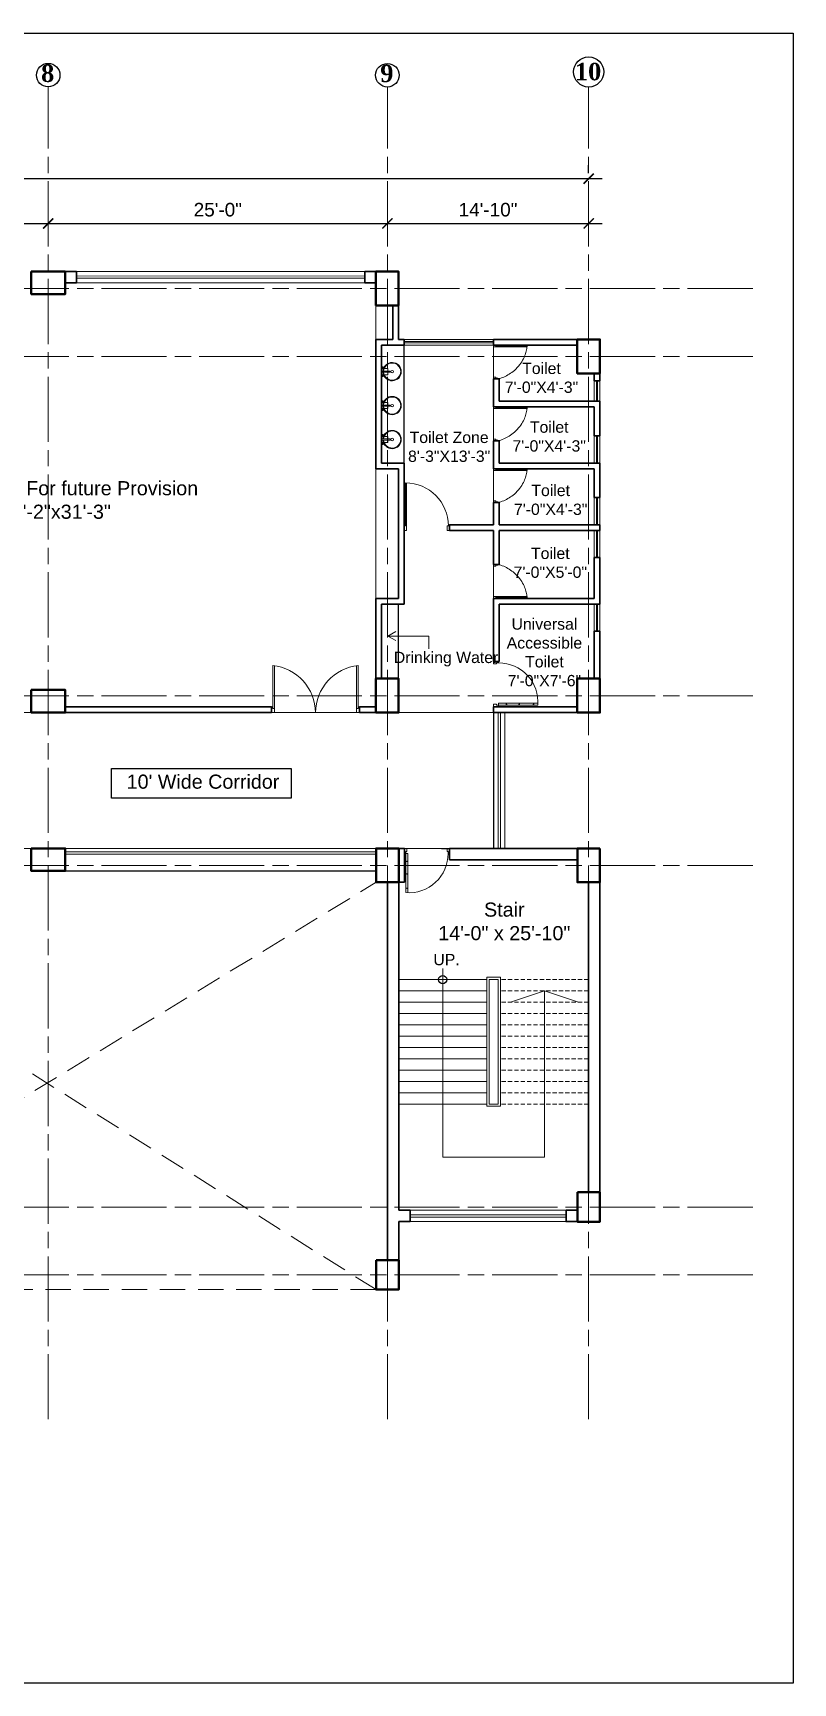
# Model space of a CAD drawing. Header units: inches. Extents: x -12 to 20935469, y -1604 to 24729220.
# Drawn here: x 20897487 to 20898159, y 24707850 to 24709308 of the extents above; entities that cross this region are included whole.
import ezdxf

# ---------------------------------------------------------------- set-up
doc = ezdxf.new("R2010")
doc.units = ezdxf.units.IN
doc.header["$LTSCALE"] = 0.03
doc.header["$MEASUREMENT"] = 0
doc.header["$PDMODE"] = 32
doc.header["$PDSIZE"] = 15
doc.linetypes.add('ACAD_ISO08W100', pattern=[36, 24, -3, 6, -3])
doc.linetypes.add('DASHED2', pattern=[0.375, 0.25, -0.125])
for name, color, linetype, lineweight in [('column', 1, 'Continuous', 40), ('Dim Line', 252, 'Continuous', 13), ('Door', 7, 'Continuous', 18), ('Dot', 253, 'Continuous', 0), ('Gas', 21, 'Continuous', 5), ('Glass Line', 252, 'Continuous', 9), ('Grid Line', 252, 'Continuous', 18), ('Hatch', 253, 'Continuous', 15), ('Main Wall', 7, 'Continuous', 30), ('RAIL', 23, 'Continuous', 13), ('STAIR', 46, 'Continuous', 15), ('TOILET FIXTURE', 142, 'Continuous', 5), ('wind.', 150, 'Continuous', 20)]:
    doc.layers.add(name, color=color, linetype=linetype, lineweight=lineweight)
doc.layers.add('TEXT', color=7, linetype='Continuous')
doc.styles.add('2', font='swisscl.ttf')
doc.styles.add('RomanS', font='arial.ttf', dxfattribs={"height": 12})
doc.styles.get("Standard").update_dxf_attribs({"font": 'timesbd.ttf'})
doc.dimstyles.new('Aec_Arch_I', dxfattribs={"dimscale": 96, "dimtxt": 12, "dimasz": 0.09375, "dimexe": 0.125, "dimexo": 0.125, "dimgap": 0.0625, "dimtad": 1, "dimdec": 0, "dimzin": 3, "dimdsep": 46, "dimlunit": 4, "dimtxsty": 'RomanS', "dimblk1": 'ARCHTICK', "dimblk2": 'ARCHTICK', "dimsah": 1, "dimcen": 0.09375, "dimdle": 0.125, "dimadec": 0, "dimazin": 0, "dimtfac": 0.75, "dimtdec": 0, "dimtmove": 2, "dimatfit": 3, "dimldrblk": 'ARCHTICK', "dimfxl": 1, "dimfrac": 1, "dimtolj": 1, "dimtzin": 0, "dimarcsym": 0})

# ---------------------------------------------------------------- blocks, each defined once
blk = doc.blocks.new('_ArchTick')
at = {"color": 0, "linetype": 'ByBlock', "lineweight": 35, "const_width": 0.15}
blk.add_lwpolyline([(-0.5, -0.5), (0.5, 0.5)], dxfattribs=at)
blk = doc.blocks.new('*D23')
at = {"layer": 'Defpoints', "color": 0, "transparency": 16777216}
for p in [(20832166.8, 24724578.2), (20832473.8, 24724578.2), (20832473.8, 24724578.2)]:
    blk.add_point(p, dxfattribs=at)
at = {"layer": 'Dim Line', "color": 0, "lineweight": -2, "transparency": 16777216}
for p, q in [((20832154.8, 24724578.2), (20832485.8, 24724578.2)), ((20832166.8, 24724566.2), (20832166.8, 24724566.2)), ((20832473.8, 24724566.2), (20832473.8, 24724566.2))]:
    blk.add_line(p, q, dxfattribs=at)
at = {"layer": 'Dim Line', "color": 0, "lineweight": -2, "transparency": 16777216, "xscale": 9, "yscale": 9, "zscale": 9, "rotation": 180}
blk.add_blockref('_ArchTick', (20832166.8, 24724578.2), dxfattribs=at)
at = {"layer": 'Dim Line', "color": 0, "lineweight": -2, "transparency": 16777216, "xscale": 9, "yscale": 9, "zscale": 9}
blk.add_blockref('_ArchTick', (20832473.8, 24724578.2), dxfattribs=at)
at = {"layer": 'Dim Line', "color": 0, "transparency": 16777216, "insert": (20832320.3, 24724590.3), "char_height": 12, "attachment_point": 5, "style": 'RomanS'}
blk.add_mtext('\\A1;25\'-7"', dxfattribs=at)
blk = doc.blocks.new('*D10')
at = {"layer": 'Defpoints', "color": 0, "transparency": 16777216}
for p in [(20832473.8, 24724578.2), (20832773.8, 24724578.2), (20832773.8, 24724578.2)]:
    blk.add_point(p, dxfattribs=at)
at = {"layer": 'Dim Line', "color": 0, "lineweight": -2, "transparency": 16777216}
blk.add_line((20832461.8, 24724578.2), (20832785.8, 24724578.2), dxfattribs=at)
at = {"layer": 'Dim Line', "color": 0, "lineweight": -2, "transparency": 16777216, "xscale": 9, "yscale": 9, "zscale": 9, "rotation": 180}
blk.add_blockref('_ArchTick', (20832473.8, 24724578.2), dxfattribs=at)
at = {"layer": 'Dim Line', "color": 0, "lineweight": -2, "transparency": 16777216, "xscale": 9, "yscale": 9, "zscale": 9}
blk.add_blockref('_ArchTick', (20832773.8, 24724578.2), dxfattribs=at)
at = {"layer": 'Dim Line', "color": 0, "transparency": 16777216, "insert": (20832623.8, 24724590.3), "char_height": 12, "attachment_point": 5, "style": 'RomanS'}
blk.add_mtext('\\A1;25\'-0"', dxfattribs=at)
blk = doc.blocks.new('*D11')
at = {"layer": 'Defpoints', "color": 0, "transparency": 16777216}
for p in [(20832773.8, 24724578.2), (20832951.8, 24724578.2), (20832951.8, 24724578.2)]:
    blk.add_point(p, dxfattribs=at)
at = {"layer": 'Dim Line', "color": 0, "lineweight": -2, "transparency": 16777216}
for p, q in [((20832761.8, 24724578.2), (20832963.8, 24724578.2)), ((20832951.8, 24724566.2), (20832951.8, 24724566.2))]:
    blk.add_line(p, q, dxfattribs=at)
at = {"layer": 'Dim Line', "color": 0, "lineweight": -2, "transparency": 16777216, "xscale": 9, "yscale": 9, "zscale": 9, "rotation": 180}
blk.add_blockref('_ArchTick', (20832773.8, 24724578.2), dxfattribs=at)
at = {"layer": 'Dim Line', "color": 0, "lineweight": -2, "transparency": 16777216, "xscale": 9, "yscale": 9, "zscale": 9}
blk.add_blockref('_ArchTick', (20832951.8, 24724578.2), dxfattribs=at)
at = {"layer": 'Dim Line', "color": 0, "transparency": 16777216, "insert": (20832862.8, 24724590.3), "char_height": 12, "attachment_point": 5, "style": 'RomanS'}
blk.add_mtext('\\A1;14\'-10"', dxfattribs=at)
blk = doc.blocks.new('*D13')
at = {"layer": 'Defpoints', "color": 0, "transparency": 16777216}
for p in [(20830948.3, 24724610.7), (20832951.8, 24724617.8), (20832951.8, 24724610.7)]:
    blk.add_point(p, dxfattribs=at)
at = {"layer": 'Dim Line', "color": 0, "lineweight": -2, "transparency": 16777216}
for p, q in [((20830948.3, 24724622.7), (20830948.3, 24724629.8)), ((20832951.8, 24724622.7), (20832951.8, 24724629.8)), ((20830936.3, 24724617.8), (20832963.8, 24724617.8))]:
    blk.add_line(p, q, dxfattribs=at)
at = {"layer": 'Dim Line', "color": 0, "lineweight": -2, "transparency": 16777216, "xscale": 9, "yscale": 9, "zscale": 9, "rotation": 180}
blk.add_blockref('_ArchTick', (20830948.3, 24724617.8), dxfattribs=at)
at = {"layer": 'Dim Line', "color": 0, "lineweight": -2, "transparency": 16777216, "xscale": 9, "yscale": 9, "zscale": 9}
blk.add_blockref('_ArchTick', (20832951.8, 24724617.8), dxfattribs=at)
at = {"layer": 'Dim Line', "color": 0, "transparency": 16777216, "insert": (20831950, 24724629.9), "char_height": 12, "attachment_point": 5, "style": 'RomanS'}
blk.add_mtext('\\A1;166\'-11"', dxfattribs=at)
blk = doc.blocks.new('Door_45')
at = {"layer": 'Door'}
for p, q in [((1.5, 5), (1.5, 44)), ((1.5, 40), (2.2, 40)), ((2.2, 40), (2.2, 39.5)), ((2.2, 39.5), (2.7, 39.5)), ((2.7, 39.5), (2.7, 40)), ((2.7, 40), (3.5, 40)), ((3.5, 44), (3.5, 5)), ((1.5, 25.8), (2.2, 25.8)), ((2.2, 25.8), (2.2, 25.3)), ((2.2, 25.3), (2.7, 25.3)), ((2.7, 25.8), (3.5, 25.8)), ((2.7, 25.3), (2.7, 25.8)), ((0, 0), (0, 5)), ((0, 5), (1.5, 5)), ((1.5, 12.6), (2.2, 12.6)), ((3.5, 5), (1.5, 5)), ((1.5, 5), (1.5, 3)), ((1.5, 3), (2.5, 3)), ((2.2, 12.6), (2.2, 13.1)), ((2.2, 13.1), (2.7, 13.1)), ((2.5, 3), (2.5, 0)), ((2.7, 13.1), (2.7, 12.6)), ((2.7, 12.6), (3.5, 12.6)), ((42.5, 3), (42.5, 0)), ((43.5, 3), (42.5, 3)), ((45, 5), (43.5, 5)), ((43.5, 5), (43.5, 3)), ((45, 0), (45, 5)), ((2.5, 0), (0, 0)), ((42.5, 0), (45, 0))]:
    blk.add_line(p, q, dxfattribs=at)
blk.add_arc((4.7, 5.3), 38.8, 359.6233, 94.6685, dxfattribs=at)
blk = doc.blocks.new('sssss-flat-876')
at = {"layer": 'Door', "linetype": 'Continuous', "ltscale": 3}
blk.add_line((3666.5, 84027.2), (3666.5, 84055.7), dxfattribs=at)
at = {"layer": 'Door', "linetype": 'Continuous', "ltscale": 3, "extrusion": (-7.21527e-09, -3.35624e-18, 1), "elevation": 0}
for points in [[(3666.5, 84057.2), (3666.5, 84055.7), (3668.4, 84055.7), (3668.4, 84056.5), (3670.2, 84056.5), (3670.2, 84057.2)], [(3668.4, 84055.7), (3696.2, 84055.7), (3696.2, 84056.5), (3668.4, 84056.5)]]:
    blk.add_lwpolyline(points, close=True, dxfattribs=at)
at = {"layer": 'Door', "linetype": 'Continuous', "ltscale": 3, "flags": 128}
blk.add_lwpolyline([(3670.2, 84027.2, 0.04096), (3675.5, 84028.9, 0.082496), (3684.9, 84034.8, 0.052187), (3689.7, 84040, 0.043988), (3692.9, 84045, 0.036571), (3694.8, 84049.6, 0.034751), (3695.9, 84054.2, 0.011435), (3696.2, 84055.7)], format="xyb", dxfattribs=at)
at = {"layer": 'Door', "linetype": 'Continuous', "ltscale": 3}
blk.add_lwpolyline([(3666.5, 84027.2), (3666.5, 84028.7), (3668.4, 84028.7), (3668.4, 84027.9), (3670.2, 84027.9), (3670.2, 84027.2)], close=True, dxfattribs=at)
blk = doc.blocks.new('7-flat-72')
at = {"layer": 'Glass Line', "color": 8, "ltscale": 20}
for p, q in [((-64478.7, 376960.5), (-64480.3, 376960.5)), ((-64480.3, 376959.5), (-64480.3, 376960.5)), ((-64480.3, 376959.5), (-64480.3, 376960.5)), ((-64478.7, 376959.5), (-64480.3, 376959.5)), ((-64480.3, 376959.1), (-64480.3, 376959.4)), ((-64478.7, 376959.4), (-64480.3, 376959.4)), ((-64478.7, 376959.1), (-64480.3, 376959.1)), ((-64480.2, 376959.4), (-64480.2, 376959.5)), ((-64480.1, 376959.5), (-64480.1, 376960.5)), ((-64479.9, 376959.5), (-64479.9, 376960.5)), ((-64479.5, 376959.5), (-64479.5, 376960.5)), ((-64479.1, 376959.5), (-64479.1, 376960.5)), ((-64478.9, 376959.5), (-64478.9, 376960.5)), ((-64478.9, 376959.4), (-64478.9, 376959.5)), ((-64478.8, 376959.5), (-64478.8, 376960.5)), ((-64478.7, 376959.5), (-64478.7, 376960.5)), ((-64478.7, 376959.1), (-64478.7, 376959.4)), ((-64475.1, 376959.4), (-64476.9, 376959.4)), ((-64476.9, 376959.1), (-64476.9, 376959.4)), ((-64475.1, 376959.1), (-64476.9, 376959.1)), ((-64476.6, 376959.4), (-64476.6, 376966.6)), ((-64475.5, 376966.6), (-64476.6, 376966.6)), ((-64475.5, 376959.4), (-64475.5, 376966.6)), ((-64475.1, 376959.1), (-64475.1, 376959.4)), ((-64473.3, 376960.5), (-64471.7, 376960.5)), ((-64473.3, 376959.5), (-64473.3, 376960.5)), ((-64473.3, 376959.5), (-64473.3, 376960.5)), ((-64473.3, 376959.5), (-64471.7, 376959.5)), ((-64473.3, 376959.1), (-64473.3, 376959.4)), ((-64473.3, 376959.4), (-64471.7, 376959.4)), ((-64473.3, 376959.1), (-64471.7, 376959.1)), ((-64473.1, 376959.5), (-64473.1, 376960.5)), ((-64473.1, 376959.4), (-64473.1, 376959.5)), ((-64472.9, 376959.5), (-64472.9, 376960.5)), ((-64472.5, 376959.5), (-64472.5, 376960.5)), ((-64472.1, 376959.5), (-64472.1, 376960.5)), ((-64471.9, 376959.5), (-64471.9, 376960.5)), ((-64471.9, 376959.4), (-64471.9, 376959.5)), ((-64471.8, 376959.5), (-64471.8, 376960.5)), ((-64471.7, 376959.5), (-64471.7, 376960.5)), ((-64471.7, 376959.1), (-64471.7, 376959.4))]:
    blk.add_line(p, q, dxfattribs=at)
blk.add_circle((-64476, 376968.4, 0), 1.08, dxfattribs=at)
for radius, start, end in [(8.1, 273.8334, 266.1883), (7.55, 274.115, 265.9068)]:
    blk.add_arc((-64476, 376968.4, 0), radius, start, end, dxfattribs=at)
blk = doc.blocks.new('SFSFSFS-flat-72')
at = {"layer": 'TOILET FIXTURE', "ltscale": 0.2}
blk.add_lwpolyline([(-3918.5, -3608.1), (-3918.5, -3602.7), (-3923.9, -3602.7), (-3923.9, -3608.1)], close=True, dxfattribs=at)
at = {"layer": 'TOILET FIXTURE', "ltscale": 20}
blk.add_blockref('7-flat-72', (60554.8, -380567.2), dxfattribs=at)
blk = doc.blocks.new('$D40')
at = {"layer": 'Door'}
for p, q in [((1, 4), (1, 42)), ((2, 0), (2, 42)), ((1, 5), (0, 5)), ((2, 0), (0, 0)), ((2, 4), (1, 4)), ((39, 4), (38, 4)), ((38, 4), (38, 0)), ((40, 0), (38, 0)), ((40, 5), (39, 5)), ((39, 5), (39, 4))]:
    blk.add_line(p, q, dxfattribs=at)
blk.add_arc((1, 4), 38, 0, 90, dxfattribs=at)
blk = doc.blocks.new('fff')
at = {"layer": 'Grid Line', "color": 252, "linetype": 'ACAD_ISO08W100', "lineweight": 9, "ltscale": 80, "true_color": 0x939598}
for p, q in [((20832473.8, 24723521.1), (20832473.8, 24724698.8)), ((20832773.8, 24723521.1), (20832773.8, 24724698.8)), ((20832951.8, 24723521.1), (20832951.8, 24724698.8)), ((20833096.9, 24724520.6), (20830726.1, 24724520.6)), ((20833096.9, 24724460.6), (20830726.1, 24724460.6)), ((20833096.9, 24724160.7), (20830726.1, 24724160.7)), ((20833096.9, 24724010.7), (20830726.1, 24724010.7)), ((20833096.9, 24723708.7), (20830726.1, 24723708.7)), ((20833096.9, 24723648.8), (20830726.1, 24723648.8))]:
    blk.add_line(p, q, dxfattribs=at)
at = {"layer": 'Dim Line'}
for base, p1, p2, picture, middle in [((20832951.7523, 24724617.8128), (20830948.3088, 24724610.7482), (20832951.7523, 24724610.7482), '*D13', (20831950.0306, 24724629.9397)), ((20832473.8, 24724578.2), (20832166.8, 24724578.2), (20832473.8, 24724578.2), '*D23', (20832320.3, 24724590.3)), ((20832773.8, 24724578.2), (20832473.8, 24724578.2), (20832773.8, 24724578.2), '*D10', (20832623.8, 24724590.3)), ((20832951.8, 24724578.2), (20832773.8, 24724578.2), (20832951.8, 24724578.2), '*D11', (20832862.8, 24724590.3))]:
    dim = blk.add_linear_dim(base=base, p1=p1, p2=p2, dimstyle='Aec_Arch_I', dxfattribs=at)
    dim.commit()
    dim.dimension.update_dxf_attribs({"geometry": picture, "text_midpoint": middle})

msp = doc.modelspace()

# ---------------------------------------------------------------- linework, layer by layer
for p, q in [((20897988, 24709037.4), (20897988, 24709037.4)), ((20897815, 24708928.1), (20897815, 24709032.4)), ((20897810, 24708737.5), (20897810, 24708803.5)), ((20897899, 24708712.7), (20897894, 24708712.7)), ((20897847.9, 24708587.5), (20897950.1, 24708587.5)), ((20897515.1, 24708567.5), (20897790.1, 24708567.5))]:
    msp.add_line(p, q)
msp.add_lwpolyline([(20897715.1, 24708632), (20897556.1, 24708632), (20897556.1, 24708658.1), (20897715.1, 24708658.1)], close=True)
msp.add_circle((20897849, 24708471.5), 3.61)
at = {"layer": 'column', "lineweight": 40, "ltscale": 20}
for points in [[(20897485.1, 24709097.4), (20897485.1, 24709077.4), (20897515.1, 24709077.4), (20897515.1, 24709097.4)], [(20897790, 24709097.4), (20897810, 24709097.4), (20897810, 24709067.4), (20897790, 24709067.4)], [(20897968, 24709037.4), (20897988, 24709037.4), (20897988, 24709007.4), (20897968, 24709007.4)], [(20897485.1, 24708727.5), (20897485.1, 24708707.5), (20897515.1, 24708707.5), (20897515.1, 24708727.5)], [(20897790, 24708737.5), (20897810, 24708737.5), (20897810, 24708707.5), (20897790, 24708707.5)], [(20897968, 24708737.5), (20897988, 24708737.5), (20897988, 24708707.5), (20897968, 24708707.5)], [(20897485.1, 24708587.5), (20897485.1, 24708567.5), (20897515.1, 24708567.5), (20897515.1, 24708587.5)], [(20897810.1, 24708587.5), (20897790.1, 24708587.5), (20897790.1, 24708557.5), (20897810.1, 24708557.5)], [(20897988.1, 24708587.5), (20897968.1, 24708587.5), (20897968.1, 24708557.5), (20897988.1, 24708557.5)], [(20897968.1, 24708283.5), (20897988.1, 24708283.5), (20897988.1, 24708257.5), (20897968.1, 24708257.5)], [(20897790.1, 24708223.5), (20897810.1, 24708223.5), (20897810.1, 24708197.5), (20897790.1, 24708197.5)]]:
    msp.add_lwpolyline(points, close=True, dxfattribs=at)
at = {"layer": 'Defpoints'}
msp.add_lwpolyline([(20895720, 24709308.2), (20898158.9, 24709308.2), (20898158.9, 24707849.7), (20895720, 24707849.7)], close=True, dxfattribs=at)
at = {"layer": 'Door'}
for p, q in [((20897698.8, 24708711.2), (20897698.8, 24708749.1)), ((20897700.1, 24708707.5), (20897700.1, 24708749.1)), ((20897772.9, 24708707.5), (20897772.9, 24708749.1)), ((20897774.2, 24708711.2), (20897774.2, 24708749.1)), ((20897698.8, 24708712.5), (20897697.5, 24708712.5)), ((20897700.1, 24708707.5), (20897697.5, 24708707.5)), ((20897700.1, 24708711.2), (20897698.8, 24708711.2)), ((20897772.9, 24708711.2), (20897774.2, 24708711.2)), ((20897772.9, 24708707.5), (20897775.5, 24708707.5)), ((20897774.2, 24708712.5), (20897775.5, 24708712.5))]:
    msp.add_line(p, q, dxfattribs=at)
for centre, start, end in [((20897694.2, 24708707.1), 0.5906, 83.7783), ((20897778.8, 24708707.1), 96.2217, 179.4094)]:
    msp.add_arc(centre, 42.3, start, end, dxfattribs=at)
at = {"layer": 'Dot', "color": 0, "linetype": 'DASHED2', "lineweight": 20, "ltscale": 3000}
for p, q in [((20897200.2, 24708567.5), (20897790.1, 24708197.5)), ((20897200.2, 24708197.5), (20897790.1, 24708557.5)), ((20897790.1, 24708197.5), (20897200.2, 24708197.5))]:
    msp.add_line(p, q, dxfattribs=at)
at = {"layer": 'Gas', "color": 0, "lineweight": 5}
for points in [[(20897888, 24708473.5), (20897900, 24708473.5), (20897900, 24708359.5), (20897888, 24708359.5)], [(20897890, 24708471.5), (20897898, 24708471.5), (20897898, 24708361.5), (20897890, 24708361.5)]]:
    msp.add_lwpolyline(points, close=True, dxfattribs=at)
at = {"layer": 'Hatch', "lineweight": 5}
for p, q in [((20897790, 24709037.4), (20897790, 24709067.3)), ((20897790, 24708808.5), (20897790, 24708923.1))]:
    msp.add_line(p, q, dxfattribs=at)
at = {"layer": 'Main Wall', "lineweight": 30}
for p, q in [((20897780, 24709097.4), (20897790, 24709097.4)), ((20897780, 24709087.4), (20897780, 24709097.4)), ((20897790, 24709087.4), (20897780, 24709087.4)), ((20897805, 24709037.4), (20897805, 24709067.4)), ((20897810, 24709037.4), (20897810, 24709067.4)), ((20897790, 24708923.1), (20897790, 24709037.4)), ((20897805, 24709037.4), (20897790, 24709037.4)), ((20897815, 24709037.4), (20897810, 24709037.4)), ((20897815, 24709032.4), (20897815, 24709037.4)), ((20897968, 24709037.4), (20897894, 24709037.4)), ((20897894, 24709032.4), (20897894, 24709037.4)), ((20897795, 24708928.1), (20897795, 24709032.4)), ((20897815, 24709032.4), (20897795, 24709032.4)), ((20897968, 24709032.4), (20897894, 24709032.4)), ((20897988, 24709000.7), (20897988, 24709007.4)), ((20897899, 24709002.4), (20897894, 24709002.4)), ((20897899, 24709002.4), (20897899, 24708982.7)), ((20897894, 24708977.7), (20897983, 24708977.7)), ((20897899, 24708982.7), (20897988, 24708982.7)), ((20897988, 24708952.1), (20897988, 24708982.7)), ((20897894, 24708947.7), (20897899, 24708947.7)), ((20897899, 24708947.7), (20897899, 24708928.1)), ((20897810, 24708923.1), (20897790, 24708923.1)), ((20897815, 24708928.1), (20897795, 24708928.1)), ((20897810, 24708808.5), (20897810, 24708923.1)), ((20897815, 24708873.5), (20897815, 24708928.1)), ((20897894, 24708923.1), (20897983, 24708923.1)), ((20897899, 24708928.1), (20897988, 24708928.1)), ((20897983, 24708923.1), (20897983, 24708897.5)), ((20897988, 24708897.5), (20897988, 24708928.1)), ((20897894, 24708893.1), (20897899, 24708893.1)), ((20897988, 24708897.5), (20897983, 24708897.5)), ((20897815, 24708803.5), (20897815, 24708873.5)), ((20897855, 24708868.5), (20897855, 24708873.5)), ((20897988, 24708873.5), (20897899, 24708873.5)), ((20897988, 24708868.5), (20897988, 24708873.5)), ((20897855, 24708868.5), (20897894, 24708868.5)), ((20897894, 24708838.5), (20897894, 24708868.5)), ((20897899, 24708868.5), (20897988, 24708868.5)), ((20897899, 24708838.5), (20897899, 24708868.5)), ((20897983, 24708844.5), (20897988, 24708844.5)), ((20897983, 24708844.5), (20897983, 24708808.5)), ((20897988, 24708803.5), (20897988, 24708844.5)), ((20897894, 24708838.5), (20897899, 24708838.5)), ((20897790, 24708737.5), (20897790, 24708808.5)), ((20897810, 24708808.5), (20897790, 24708808.5)), ((20897795, 24708737.5), (20897795, 24708803.5)), ((20897815, 24708803.5), (20897795, 24708803.5)), ((20897894, 24708752.7), (20897894, 24708808.5)), ((20897894, 24708808.5), (20897983, 24708808.5)), ((20897899, 24708752.7), (20897899, 24708803.5)), ((20897899, 24708803.5), (20897988, 24708803.5)), ((20897983, 24708779.5), (20897983, 24708737.5)), ((20897983, 24708779.5), (20897988, 24708779.5)), ((20897988, 24708737.5), (20897988, 24708779.5)), ((20897894, 24708752.7), (20897899, 24708752.7)), ((20897894, 24708712.7), (20897968, 24708712.7)), ((20897894, 24708712.7), (20897894, 24708707.6)), ((20897697.5, 24708712.5), (20897515.1, 24708712.5)), ((20897697.5, 24708707.5), (20897515.1, 24708707.5)), ((20897697.5, 24708707.5), (20897697.5, 24708712.5)), ((20897790, 24708712.5), (20897775.5, 24708712.5)), ((20897775.5, 24708707.5), (20897775.5, 24708712.5)), ((20897790.1, 24708707.5), (20897775.5, 24708707.5)), ((20897894, 24708707.6), (20897968, 24708707.6)), ((20897800.1, 24708587.5), (20897810.1, 24708587.5)), ((20897815.1, 24708587.5), (20897810.1, 24708587.5)), ((20897815.1, 24708557.5), (20897815.1, 24708587.5)), ((20897855.1, 24708587.5), (20897968.1, 24708587.5)), ((20897855.1, 24708587.5), (20897855.1, 24708577.5)), ((20897855.1, 24708577.5), (20897968.1, 24708577.5)), ((20897800.1, 24708223.5), (20897800.1, 24708557.5)), ((20897810.1, 24708267.6), (20897810.1, 24708557.5)), ((20897810.1, 24708557.5), (20897815.1, 24708557.5)), ((20897978.1, 24708557.5), (20897978.1, 24708283.5)), ((20897988.1, 24708557.5), (20897988.1, 24708283.5)), ((20897820.1, 24708267.6), (20897820.1, 24708257.6)), ((20897810.1, 24708223.5), (20897810.1, 24708257.6))]:
    msp.add_line(p, q, dxfattribs=at)
for points in [[(20897515, 24709097.4), (20897525, 24709097.4), (20897525, 24709087.4), (20897515, 24709087.4)], [(20897983, 24709007.4), (20897983, 24709000.7)], [(20897894, 24709002.4), (20897894, 24708977.7)], [(20897983, 24709000.7), (20897988, 24709000.7)], [(20897983, 24708977.7), (20897983, 24708952.1)], [(20897894, 24708947.7), (20897894, 24708923.1)], [(20897983, 24708952.1), (20897988, 24708952.1)], [(20897894, 24708893.1), (20897894, 24708873.5)], [(20897899, 24708893.1), (20897899, 24708873.5)], [(20897894, 24708873.5), (20897855, 24708873.5)], [(20897810.1, 24708267.6), (20897820.1, 24708267.6)], [(20897968.1, 24708257.6), (20897958.1, 24708257.6), (20897958.1, 24708267.6), (20897968.1, 24708267.6)], [(20897820.1, 24708257.6), (20897810.1, 24708257.6)]]:
    msp.add_lwpolyline(points, dxfattribs=at)
at = {"layer": 'RAIL', "lineweight": 9}
for p, q in [((20897849, 24708481.2), (20897849, 24708314.5)), ((20897810, 24708451.5), (20897888, 24708451.5)), ((20897909, 24708451.5), (20897939, 24708461.5)), ((20897939, 24708314.5), (20897939, 24708461.5)), ((20897939, 24708461.5), (20897969, 24708451.5)), ((20897849, 24708314.5), (20897939, 24708314.5))]:
    msp.add_line(p, q, dxfattribs=at)
at = {"layer": 'STAIR', "color": 253, "lineweight": 5}
for p, q in [((20897800.4, 24708775.2), (20897807.7, 24708779.2)), ((20897800.4, 24708775.2), (20897836.6, 24708775.2)), ((20897800.4, 24708775.2), (20897807.7, 24708771.2)), ((20897836.6, 24708775.2), (20897836.6, 24708764))]:
    msp.add_line(p, q, dxfattribs=at)
at = {"layer": 'STAIR', "color": 32, "lineweight": 5}
for p, q in [((20897888, 24708471.5), (20897810, 24708471.5)), ((20897888, 24708461.5), (20897810, 24708461.5)), ((20897870, 24708451.5), (20897810, 24708451.5)), ((20897888, 24708441.5), (20897810, 24708441.5)), ((20897888, 24708431.5), (20897810, 24708431.5)), ((20897888, 24708421.5), (20897810, 24708421.5)), ((20897888, 24708411.5), (20897810, 24708411.5)), ((20897888, 24708401.5), (20897810, 24708401.5)), ((20897888, 24708391.5), (20897810, 24708391.5)), ((20897888, 24708381.5), (20897810, 24708381.5)), ((20897888, 24708371.5), (20897810, 24708371.5)), ((20897888, 24708361.5), (20897810, 24708361.5))]:
    msp.add_line(p, q, dxfattribs=at)
at = {"layer": 'STAIR', "color": 32, "linetype": 'DASHED2', "lineweight": 5, "ltscale": 500}
for p, q in [((20897978, 24708471.5), (20897900, 24708471.5)), ((20897978, 24708461.5), (20897900, 24708461.5)), ((20897978, 24708451.5), (20897900, 24708451.5)), ((20897978, 24708441.5), (20897900, 24708441.5)), ((20897978, 24708431.5), (20897900, 24708431.5)), ((20897978, 24708421.5), (20897900, 24708421.5)), ((20897978, 24708411.5), (20897900, 24708411.5)), ((20897978, 24708401.5), (20897900, 24708401.5)), ((20897978, 24708391.5), (20897900, 24708391.5)), ((20897978, 24708381.5), (20897900, 24708381.5)), ((20897978, 24708371.5), (20897900, 24708371.5)), ((20897978, 24708361.5), (20897900, 24708361.5))]:
    msp.add_line(p, q, dxfattribs=at)
at = {"layer": 'TEXT'}
for centre, radius in [((20897978.1, 24709273.8), 13.3), ((20897500.1, 24709271), 10.4), ((20897800.1, 24709270.9), 10.4)]:
    msp.add_circle(centre, radius, dxfattribs=at)
at = {"layer": 'wind.', "lineweight": 5}
for p, q in [((20897525, 24709097.4), (20897780, 24709097.4)), ((20897525, 24709093.4), (20897780, 24709093.5)), ((20897525, 24709091.4), (20897780, 24709091.5)), ((20897525, 24709087.4), (20897780, 24709087.4)), ((20897894, 24709037.4), (20897815, 24709037.4)), ((20897894, 24709035.4), (20897815, 24709035.4)), ((20897894, 24709034.4), (20897815, 24709034.4)), ((20897894, 24709032.4), (20897815, 24709032.4)), ((20897983, 24708982.7), (20897983, 24709000.7)), ((20897985, 24708982.7), (20897985, 24709000.7)), ((20897986, 24708982.7), (20897986, 24709000.7)), ((20897988, 24708982.7), (20897988, 24709000.7)), ((20897983, 24708928.1), (20897983, 24708952.1)), ((20897985, 24708928.1), (20897985, 24708952.1)), ((20897986, 24708928.1), (20897986, 24708952.1)), ((20897988, 24708928.1), (20897988, 24708952.1)), ((20897983, 24708873.5), (20897983, 24708897.5)), ((20897985, 24708873.5), (20897985, 24708897.5)), ((20897986, 24708873.5), (20897986, 24708897.5)), ((20897988, 24708873.5), (20897988, 24708897.5)), ((20897983, 24708844.5), (20897983, 24708868.5)), ((20897985, 24708844.5), (20897985, 24708868.5)), ((20897986, 24708844.5), (20897986, 24708868.5)), ((20897988, 24708844.5), (20897988, 24708868.5)), ((20897983, 24708779.5), (20897983, 24708803.5)), ((20897985, 24708779.5), (20897985, 24708803.5)), ((20897986, 24708779.5), (20897986, 24708803.5)), ((20897988, 24708779.5), (20897988, 24708803.5)), ((20897894.1, 24708587.5), (20897894.1, 24708707.6)), ((20897898.1, 24708587.5), (20897898.1, 24708707.6)), ((20897900.1, 24708587.5), (20897900.1, 24708707.6)), ((20897904.1, 24708587.5), (20897904.1, 24708707.6)), ((20897515.1, 24708584.5), (20897790.1, 24708584.5)), ((20897515.1, 24708582.5), (20897790.1, 24708582.5)), ((20897958.1, 24708267.6), (20897820.1, 24708267.6)), ((20897958.1, 24708263.6), (20897820.1, 24708263.6)), ((20897958.1, 24708261.6), (20897820.1, 24708261.6)), ((20897958.1, 24708257.6), (20897820.1, 24708257.6))]:
    msp.add_line(p, q, dxfattribs=at)
msp.add_lwpolyline([(20896058.6, 24708587.5), (20896058.6, 24708707.8), (20896880.5, 24708707.5), (20896880.5, 24709022.4), (20897060.1, 24709022.5), (20897060.1, 24708707.5), (20897894, 24708707.5), (20897894, 24708587.5), (20897183.2, 24708587.5), (20897183.2, 24708446.3), (20896880.5, 24708446.3), (20896880.5, 24708587.5)], close=True, dxfattribs=at)

# ---------------------------------------------------------------- block references
msp.add_blockref('fff', (65026.3, -15438.3))
at = {"layer": 'Door', "ltscale": 20}
for p in [(20894227.5, 24624975.2), (20894227.5, 24624920.5), (20894227.5, 24624865.9)]:
    msp.add_blockref('sssss-flat-876', p, dxfattribs=at)
at = {"layer": 'Door'}
msp.add_blockref('$D40', (20897815, 24708868.5), dxfattribs=at)
at = {"layer": 'Door', "ltscale": 20, "xscale": -1, "rotation": 180}
msp.add_blockref('sssss-flat-876', (20894227.5, 24792865.7), dxfattribs=at)
at = {"layer": 'Door', "color": 250, "ltscale": 20, "xscale": -0.8888888888759539, "yscale": 0.8888888888759539, "zscale": 0.8888888888759539}
for p, rotation in [((20897894, 24708712.7), 270), ((20897815.1, 24708587.5), 180)]:
    msp.add_blockref('Door_45', p, dxfattribs=dict(at, rotation=rotation))
at = {"layer": 'TOILET FIXTURE', "ltscale": 20, "xscale": -1, "rotation": 270}
for p in [(20901403.1, 24712930.1), (20901403.1, 24712900.1), (20901403.1, 24712870.1)]:
    msp.add_blockref('SFSFSFS-flat-72', p, dxfattribs=at)

# ---------------------------------------------------------------- texts
at = {"layer": 'TEXT', "char_height": 15.44, "width": 227.458, "attachment_point": 8, "rotation": 0}
for s, insert in [('\\A1;10', (20897977.6, 24709266.2)), ('\\A1;8', (20897499.6, 24709264.7)), ('\\A1;9', (20897799.6, 24709264.6))]:
    msp.add_mtext(s, dxfattribs=dict(at, insert=insert))
at = {"layer": 'TEXT', "color": 30, "lineweight": 5, "ltscale": 20, "attachment_point": 2, "style": '2'}
for s, width, gutter_width, insert, char_height in [('{\\fArial|b0|i0|c0|p34;\\C0;Toilet \\P7\'-0"X4\'-3"}', 104.76, 0.5, (20897936.4, 24709016.8), 10), ('{\\fArial|b0|i0|c0|p34;\\C0;Toilet \\P7\'-0"X4\'-3"}', 104.76, 0.5, (20897943.2, 24708964.9), 10), ('{\\fArial|b0|i0|c0|p34;\\C0;Toilet Zone\\P8\'-3"X13\'-3"}', 104.76, 0.5, (20897854.7, 24708955.8), 10), ('\\pxsm1;{\\fArial|b0|i0|c0|p34;\\C0;Class Room For future Provision\\P49\'-2"x31\'-3"}', 289.483, 0.5, (20897506.8, 24708912.1), 12.476), ('{\\fArial|b0|i0|c0|p34;\\C0;Toilet \\P7\'-0"X4\'-3"}', 104.76, 0.5, (20897944.5, 24708908.9), 10), ('{\\fArial|b0|i0|c0|p34;\\C0;Toilet \\P7\'-0"X5\'-0"}', 104.76, 0.5, (20897944.2, 24708853.3), 10), ('{\\fArial|b0|i0|c0|p34;\\C0;Universal Accessible Toilet\\P7\'-0"X7\'-6"}', 88.036, 0.35, (20897939, 24708790.8), 10), ('\\pxsm1;{\\fArial|b0|i0|c0|p34;\\C0;Drinking Water }', 88.563, 0.282, (20897852, 24708761.3), 10), ("\\pxsm1,qc;{\\fArial|b0|i0|c0|p34;\\C0;10' Wide Corridor}", 227.89, 0.75, (20897637, 24708652.7), 12.476), ('\\pxsm1;{\\fArial|b0|i0|c0|p34;\\C0;Stair\\P14\'-0" x 25\'-10"  }', 209.176, 0.282, (20897903.5, 24708539.6), 12.476), ('{\\fArial|b0|i0|c0|p34;\\C0;UP.}', 104.76, 0.5, (20897852.4, 24708494.2), 10)]:
    msp.add_mtext_dynamic_manual_height_columns(s, width=width, gutter_width=gutter_width, heights=[0], dxfattribs=dict(at, insert=insert, char_height=char_height))

doc.saveas('drawing.dxf')
